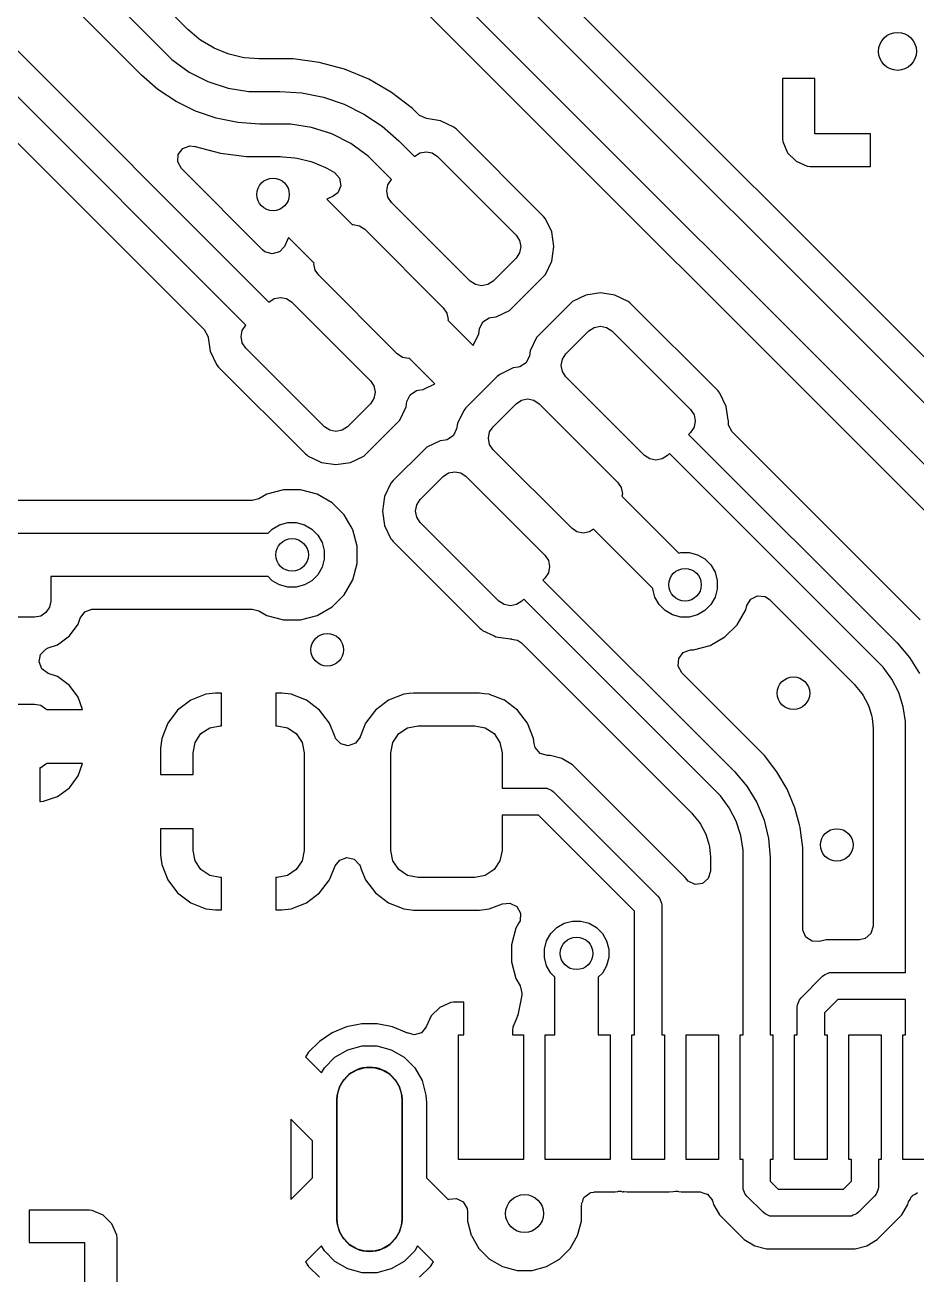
# Model space of a CAD drawing. Extents: x 0.22 to 2.58, y 0.22 to 2.18.
# Drawn here: x 1.7367 to 2.0606, y 0.4501 to 0.9041 of the extents above; entities that cross this region are included whole.
import ezdxf

# ---------------------------------------------------------------- set-up
doc = ezdxf.new("R2010")
doc.units = 0
doc.header["$MEASUREMENT"] = 0
doc.layers.add('BLACK', color=7, linetype='CONTINUOUS')

msp = doc.modelspace()

# ---------------------------------------------------------------- linework, layer by layer
at = {"layer": 'BLACK', "linetype": 'CONTINUOUS'}
for p, q in [((1.7956, 0.90271), (1.59045, 1.10786)), ((1.58396, 1.09762), (1.78737, 0.89421)), ((1.77902, 0.88586), (1.5756, 1.08927)), ((1.56164, 1.06704), (1.82526, 0.80343)), ((1.81691, 0.79508), (1.55329, 1.05869)), ((1.54505, 1.0502), (1.80179, 0.79346)), ((2.10122, 0.74554), (1.85972, 0.98705)), ((1.84646, 0.98358), (2.09775, 0.73228)), ((2.08892, 0.71884), (1.83301, 0.97475)), ((1.82281, 0.96822), (2.08239, 0.70864)), ((1.79588, 0.90245), (1.7956, 0.90271)), ((1.79985, 0.89906), (1.79588, 0.90245)), ((1.80047, 0.89861), (1.79985, 0.89906)), ((1.80476, 0.89598), (1.80047, 0.89861)), ((1.80544, 0.89563), (1.80476, 0.89598)), ((1.81009, 0.89371), (1.80544, 0.89563)), ((1.78737, 0.89421), (1.78737, 0.89421)), ((1.78737, 0.89421), (1.79008, 0.8915)), ((1.79008, 0.8915), (1.7963, 0.88698)), ((1.81082, 0.89347), (1.81009, 0.89371)), ((1.81571, 0.8923), (1.81082, 0.89347)), ((1.81647, 0.89218), (1.81571, 0.8923)), ((1.82168, 0.89177), (1.81647, 0.89218)), ((1.82206, 0.89175), (1.82168, 0.89177)), ((1.82927, 0.89175), (1.82206, 0.89175)), ((1.83404, 0.89175), (1.82927, 0.89175)), ((1.84351, 0.89051), (1.83404, 0.89175)), ((1.84352, 0.89051), (1.84351, 0.89051)), ((1.84351, 0.89051), (1.84351, 0.89051)), ((1.85274, 0.88803), (1.84352, 0.89051)), ((1.78498, 0.88063), (1.77902, 0.88586)), ((1.77902, 0.88586), (1.77902, 0.88586)), ((1.77902, 0.88586), (1.77902, 0.88586)), ((1.7963, 0.88698), (1.80314, 0.8835)), ((1.86157, 0.88438), (1.85274, 0.88803)), ((1.85274, 0.88803), (1.85274, 0.88803)), ((1.85274, 0.88803), (1.85274, 0.88803)), ((1.80314, 0.8835), (1.81044, 0.88112)), ((1.81044, 0.88112), (1.81803, 0.87992)), ((1.86984, 0.8796), (1.86157, 0.88438)), ((1.86157, 0.88438), (1.86157, 0.88438)), ((2.01173, 0.88465), (2.01173, 0.86272)), ((2.02354, 0.88465), (2.01173, 0.88465)), ((2.02354, 0.86449), (2.02354, 0.88465)), ((1.79157, 0.87623), (1.78498, 0.88063)), ((1.79868, 0.87272), (1.79157, 0.87623)), ((1.81803, 0.87992), (1.82187, 0.87992)), ((1.82187, 0.87992), (1.82927, 0.87992)), ((1.82927, 0.87992), (1.83724, 0.8794)), ((1.83724, 0.8794), (1.84507, 0.87784)), ((1.84507, 0.87784), (1.85263, 0.87527)), ((1.87742, 0.87379), (1.86984, 0.8796)), ((1.80618, 0.87018), (1.79868, 0.87272)), ((1.85263, 0.87527), (1.85979, 0.87174)), ((1.85979, 0.87174), (1.86643, 0.86731)), ((1.87977, 0.87143), (1.87742, 0.87379)), ((1.87742, 0.87379), (1.87742, 0.87379)), ((1.87742, 0.87379), (1.87742, 0.87379)), ((1.81396, 0.86863), (1.80618, 0.87018)), ((1.82187, 0.86811), (1.81396, 0.86863)), ((1.82927, 0.86811), (1.82187, 0.86811)), ((1.82187, 0.86811), (1.82187, 0.86811)), ((1.82187, 0.86811), (1.82187, 0.86811)), ((1.83314, 0.86811), (1.82927, 0.86811)), ((1.8408, 0.8669), (1.83314, 0.86811)), ((1.86643, 0.86731), (1.87243, 0.86204)), ((1.88, 0.87122), (1.87977, 0.87143)), ((1.8825, 0.87006), (1.88, 0.87122)), ((1.88761, 0.86929), (1.8825, 0.87006)), ((1.89243, 0.86697), (1.88761, 0.86929)), ((1.84817, 0.8645), (1.8408, 0.8669)), ((1.85507, 0.86099), (1.84817, 0.8645)), ((1.89303, 0.86647), (1.89243, 0.86697)), ((1.89243, 0.86697), (1.89243, 0.86697)), ((1.89336, 0.8662), (1.89303, 0.86647)), ((1.92491, 0.83464), (1.89336, 0.8662)), ((1.89336, 0.8662), (1.89336, 0.8662)), ((1.89336, 0.8662), (1.89336, 0.8662)), ((2.01173, 0.86272), (2.01173, 0.86272)), ((2.01173, 0.86272), (2.01185, 0.86174)), ((2.0437, 0.86449), (2.02354, 0.86449)), ((2.0437, 0.85268), (2.0437, 0.86449)), ((1.79239, 0.85706), (1.79404, 0.85926)), ((1.79404, 0.85926), (1.79662, 0.86022)), ((1.79662, 0.86022), (1.79838, 0.86)), ((1.79838, 0.86), (1.79838, 0.86002)), ((1.79838, 0.86002), (1.79854, 0.85998)), ((1.79854, 0.85998), (1.79854, 0.85998)), ((1.79854, 0.85998), (1.80771, 0.85752)), ((1.86134, 0.85643), (1.85507, 0.86099)), ((1.87243, 0.86204), (1.87243, 0.86204)), ((1.87243, 0.86204), (1.87815, 0.85632)), ((1.88007, 0.8576), (1.88233, 0.85805)), ((1.88233, 0.85805), (1.88459, 0.8576)), ((2.01185, 0.86174), (2.01185, 0.86174)), ((2.01185, 0.86174), (2.01363, 0.8577)), ((1.7922, 0.85432), (1.79239, 0.85706)), ((1.79352, 0.8519), (1.7922, 0.85432)), ((1.80771, 0.85752), (1.81712, 0.85628)), ((1.81712, 0.85628), (1.81953, 0.85628)), ((1.81953, 0.85628), (1.82693, 0.85628)), ((1.82693, 0.85628), (1.82908, 0.85628)), ((1.82908, 0.85628), (1.82946, 0.85626)), ((1.82946, 0.85626), (1.83034, 0.8562)), ((1.83034, 0.8562), (1.83474, 0.85585)), ((1.83474, 0.85585), (1.83549, 0.85573)), ((1.83549, 0.85573), (1.84045, 0.85454)), ((1.84045, 0.85454), (1.84118, 0.8543)), ((1.84118, 0.8543), (1.84589, 0.85235)), ((1.86408, 0.85369), (1.86134, 0.85643)), ((1.8698, 0.84797), (1.86408, 0.85369)), ((1.86408, 0.85369), (1.86408, 0.85369)), ((1.87815, 0.85632), (1.88007, 0.8576)), ((1.88459, 0.8576), (1.8865, 0.85632)), ((1.8865, 0.85632), (1.91504, 0.82779)), ((2.01363, 0.8577), (2.01363, 0.8577)), ((2.01363, 0.8577), (2.01675, 0.85458)), ((2.01675, 0.85458), (2.01675, 0.85458)), ((2.01675, 0.85458), (2.02079, 0.85279)), ((1.82307, 0.82235), (1.79352, 0.8519)), ((1.84589, 0.85235), (1.84657, 0.852)), ((1.84657, 0.852), (1.8491, 0.85045)), ((1.8491, 0.85045), (1.85095, 0.84841)), ((2.02079, 0.85279), (2.02178, 0.85268)), ((2.02178, 0.85268), (2.0437, 0.85268)), ((2.0437, 0.85268), (2.0437, 0.85268)), ((1.8514, 0.8457), (1.85031, 0.84317)), ((1.85095, 0.84841), (1.8514, 0.8457)), ((1.86807, 0.8438), (1.86852, 0.84606)), ((1.86852, 0.84606), (1.8698, 0.84797)), ((1.84867, 0.84189), (1.84637, 0.84078)), ((1.84637, 0.84078), (1.84637, 0.84078)), ((1.84637, 0.84078), (1.8556, 0.83155)), ((1.85031, 0.84317), (1.84867, 0.84189)), ((1.86852, 0.84154), (1.86807, 0.8438)), ((1.8698, 0.83962), (1.86852, 0.84154)), ((1.89833, 0.81109), (1.8698, 0.83962)), ((1.8556, 0.83155), (1.85588, 0.83161)), ((1.85588, 0.83161), (1.85814, 0.83116)), ((1.85814, 0.83116), (1.86006, 0.82988)), ((1.92499, 0.83455), (1.92491, 0.83464)), ((1.92491, 0.83464), (1.92491, 0.83464)), ((1.92491, 0.83464), (1.92491, 0.83464)), ((1.92568, 0.83372), (1.92499, 0.83455)), ((1.928, 0.8289), (1.92568, 0.83372)), ((1.92568, 0.83372), (1.92568, 0.83372)), ((1.83245, 0.82686), (1.83092, 0.82369)), ((1.84168, 0.81763), (1.83245, 0.82686)), ((1.83245, 0.82686), (1.83245, 0.82686)), ((1.86006, 0.82988), (1.88859, 0.80134)), ((1.91504, 0.82779), (1.91632, 0.82587)), ((1.9288, 0.82361), (1.928, 0.8289)), ((1.928, 0.8289), (1.928, 0.8289)), ((1.82379, 0.82175), (1.82307, 0.82235)), ((1.82642, 0.82092), (1.82379, 0.82175)), ((1.82907, 0.82164), (1.82642, 0.82092)), ((1.83092, 0.82369), (1.82907, 0.82164)), ((1.91632, 0.82587), (1.91677, 0.82361)), ((1.91677, 0.82361), (1.91632, 0.82135)), ((1.928, 0.81833), (1.9288, 0.82361)), ((1.84162, 0.81735), (1.84168, 0.81763)), ((1.84207, 0.81509), (1.84162, 0.81735)), ((1.91504, 0.81944), (1.90669, 0.81109)), ((1.91632, 0.82135), (1.91504, 0.81944)), ((1.92568, 0.81351), (1.928, 0.81833)), ((1.84335, 0.81317), (1.84207, 0.81509)), ((1.87189, 0.78464), (1.84335, 0.81317)), ((1.91354, 0.80121), (1.92491, 0.81258)), ((1.92491, 0.81258), (1.92568, 0.81351)), ((1.90025, 0.8098), (1.89833, 0.81109)), ((1.90251, 0.80936), (1.90025, 0.8098)), ((1.90477, 0.8098), (1.90251, 0.80936)), ((1.90669, 0.81109), (1.90477, 0.8098)), ((1.82526, 0.80343), (1.82717, 0.80471)), ((1.82717, 0.80471), (1.82943, 0.80516)), ((1.82943, 0.80516), (1.83169, 0.80471)), ((1.83169, 0.80471), (1.83361, 0.80343)), ((1.93556, 0.80363), (1.93463, 0.80287)), ((1.94037, 0.80595), (1.93556, 0.80363)), ((1.93556, 0.80363), (1.93556, 0.80363)), ((1.94566, 0.80675), (1.94037, 0.80595)), ((1.95095, 0.80595), (1.94566, 0.80675)), ((1.95576, 0.80363), (1.95095, 0.80595)), ((1.95636, 0.80314), (1.95576, 0.80363)), ((1.95576, 0.80363), (1.95576, 0.80363)), ((1.83361, 0.80343), (1.86214, 0.77489)), ((1.88859, 0.80134), (1.88987, 0.79943)), ((1.88987, 0.79943), (1.89032, 0.79717)), ((1.9078, 0.79812), (1.91261, 0.80044)), ((1.91261, 0.80044), (1.91354, 0.80121)), ((1.93463, 0.80287), (1.92326, 0.79149)), ((1.93463, 0.80287), (1.93463, 0.80287)), ((1.95669, 0.80287), (1.95636, 0.80314)), ((1.98825, 0.77131), (1.95669, 0.80287)), ((1.95669, 0.80287), (1.95669, 0.80287)), ((1.95669, 0.80287), (1.95669, 0.80287)), ((1.81562, 0.79316), (1.81691, 0.79508)), ((1.89032, 0.79717), (1.89026, 0.79688)), ((1.89026, 0.79688), (1.8995, 0.78765)), ((1.90181, 0.79374), (1.90297, 0.79623)), ((1.90297, 0.79623), (1.9053, 0.7977)), ((1.9053, 0.7977), (1.90591, 0.79784)), ((1.90591, 0.79784), (1.9078, 0.79812)), ((1.9434, 0.79427), (1.94566, 0.79472)), ((1.94566, 0.79472), (1.94792, 0.79427)), ((1.80179, 0.79346), (1.80311, 0.79104)), ((1.80311, 0.79104), (1.80317, 0.79073)), ((1.80317, 0.79073), (1.80319, 0.79057)), ((1.80319, 0.79057), (1.80394, 0.78562)), ((1.81518, 0.7909), (1.81562, 0.79316)), ((1.81562, 0.78864), (1.81518, 0.7909)), ((1.8995, 0.78765), (1.90153, 0.79188)), ((1.90153, 0.79188), (1.90181, 0.79374)), ((1.90153, 0.79188), (1.90153, 0.79188)), ((1.92249, 0.79057), (1.92017, 0.78575)), ((1.92326, 0.79149), (1.92249, 0.79057)), ((1.92249, 0.79057), (1.92249, 0.79057)), ((1.92326, 0.79149), (1.92326, 0.79149)), ((1.93313, 0.78464), (1.94148, 0.79299)), ((1.94148, 0.79299), (1.9434, 0.79427)), ((1.94792, 0.79427), (1.94984, 0.79299)), ((1.94984, 0.79299), (1.97837, 0.76445)), ((1.80394, 0.78562), (1.80394, 0.78562)), ((1.80394, 0.78562), (1.80394, 0.78561)), ((1.80394, 0.78561), (1.80626, 0.7808)), ((1.81691, 0.78673), (1.81562, 0.78864)), ((1.84544, 0.75819), (1.81691, 0.78673)), ((1.92017, 0.78575), (1.91989, 0.78389)), ((1.80626, 0.7808), (1.80626, 0.7808)), ((1.80626, 0.7808), (1.80654, 0.78046)), ((1.8738, 0.78336), (1.87189, 0.78464)), ((1.87606, 0.78291), (1.8738, 0.78336)), ((1.87634, 0.78296), (1.87606, 0.78291)), ((1.88558, 0.77373), (1.87634, 0.78296)), ((1.91873, 0.78139), (1.9164, 0.77992)), ((1.91989, 0.78389), (1.91873, 0.78139)), ((1.9314, 0.78046), (1.93185, 0.78272)), ((1.93185, 0.78272), (1.93313, 0.78464)), ((1.80654, 0.78046), (1.80703, 0.77987)), ((1.80703, 0.77987), (1.80703, 0.77987)), ((1.80703, 0.77987), (1.80703, 0.77987)), ((1.80703, 0.77987), (1.83858, 0.74832)), ((1.90818, 0.77642), (1.89681, 0.76505)), ((1.90911, 0.77719), (1.90818, 0.77642)), ((1.90818, 0.77642), (1.90818, 0.77642)), ((1.91393, 0.77951), (1.90911, 0.77719)), ((1.90911, 0.77719), (1.90911, 0.77719)), ((1.91579, 0.77979), (1.91393, 0.77951)), ((1.9164, 0.77992), (1.91579, 0.77979)), ((1.93185, 0.7782), (1.9314, 0.78046)), ((1.93313, 0.77629), (1.93185, 0.7782)), ((1.96167, 0.74775), (1.93313, 0.77629)), ((1.86214, 0.77489), (1.86342, 0.77298)), ((1.86342, 0.77298), (1.86387, 0.77072)), ((1.88134, 0.77169), (1.88558, 0.77373)), ((1.86342, 0.76846), (1.86214, 0.76654)), ((1.86387, 0.77072), (1.86342, 0.76846)), ((1.87511, 0.76543), (1.87539, 0.76731)), ((1.87539, 0.76731), (1.87655, 0.76981)), ((1.87655, 0.76981), (1.87887, 0.77128)), ((1.87887, 0.77128), (1.87949, 0.77141)), ((1.87949, 0.77141), (1.88134, 0.77169)), ((1.88134, 0.77169), (1.88134, 0.77169)), ((1.91504, 0.76654), (1.91695, 0.76782)), ((1.91695, 0.76782), (1.91921, 0.76827)), ((1.91921, 0.76827), (1.92147, 0.76782)), ((1.92147, 0.76782), (1.92339, 0.76654)), ((1.98862, 0.77086), (1.98825, 0.77131)), ((1.98825, 0.77131), (1.98825, 0.77131)), ((1.98825, 0.77131), (1.98825, 0.77131)), ((1.98901, 0.77038), (1.98862, 0.77086)), ((1.99133, 0.76557), (1.98901, 0.77038)), ((1.98901, 0.77038), (1.98901, 0.77038)), ((1.86214, 0.76654), (1.85379, 0.75819)), ((1.87279, 0.76061), (1.87511, 0.76543)), ((1.89604, 0.76412), (1.89372, 0.7593)), ((1.89681, 0.76505), (1.89604, 0.76412)), ((1.89604, 0.76412), (1.89604, 0.76412)), ((1.89681, 0.76505), (1.89681, 0.76505)), ((1.90669, 0.75819), (1.91504, 0.76654)), ((1.92339, 0.76654), (1.95192, 0.73801)), ((1.97837, 0.76445), (1.97965, 0.76254)), ((1.99208, 0.76061), (1.99133, 0.76557)), ((1.99133, 0.76557), (1.99133, 0.76557)), ((1.84736, 0.75691), (1.84544, 0.75819)), ((1.85379, 0.75819), (1.85188, 0.75691)), ((1.86065, 0.74831), (1.87202, 0.75969)), ((1.87202, 0.75969), (1.87279, 0.76061)), ((1.89372, 0.7593), (1.89344, 0.75744)), ((1.90541, 0.75628), (1.90669, 0.75819)), ((1.97965, 0.76254), (1.9801, 0.76028)), ((1.9801, 0.76028), (1.97965, 0.75802)), ((1.99213, 0.76028), (1.99208, 0.76061)), ((1.99213, 0.75991), (1.99213, 0.76028)), ((1.99218, 0.75991), (1.99213, 0.75991)), ((1.99222, 0.75869), (1.99218, 0.75991)), ((1.99353, 0.75628), (1.99222, 0.75869)), ((1.84962, 0.75646), (1.84736, 0.75691)), ((1.85188, 0.75691), (1.84962, 0.75646)), ((1.89228, 0.75495), (1.88996, 0.75347)), ((1.89344, 0.75744), (1.89228, 0.75495)), ((1.90496, 0.75402), (1.90541, 0.75628)), ((1.90541, 0.75176), (1.90496, 0.75402)), ((1.97837, 0.7561), (1.97767, 0.75541)), ((1.97767, 0.75541), (2.05337, 0.67972)), ((1.97965, 0.75802), (1.97837, 0.7561)), ((2.0598, 0.69002), (1.99353, 0.75628)), ((1.88173, 0.74997), (1.87036, 0.7386)), ((1.88174, 0.74997), (1.88173, 0.74997)), ((1.88266, 0.75074), (1.88174, 0.74997)), ((1.88748, 0.75306), (1.88266, 0.75074)), ((1.88266, 0.75074), (1.88266, 0.75074)), ((1.88934, 0.75334), (1.88748, 0.75306)), ((1.88996, 0.75347), (1.88934, 0.75334)), ((1.90669, 0.74984), (1.90541, 0.75176)), ((1.93522, 0.7213), (1.90669, 0.74984)), ((1.83858, 0.74832), (1.83858, 0.74832)), ((1.83858, 0.74832), (1.83859, 0.74831)), ((1.83859, 0.74831), (1.83904, 0.74794)), ((1.83904, 0.74794), (1.83951, 0.74755)), ((1.83951, 0.74755), (1.83951, 0.74755)), ((1.83951, 0.74755), (1.84342, 0.74566)), ((1.84342, 0.74566), (1.84433, 0.74523)), ((1.84433, 0.74523), (1.84962, 0.74443)), ((1.84962, 0.74443), (1.8549, 0.74523)), ((1.8549, 0.74523), (1.85972, 0.74755)), ((1.85972, 0.74755), (1.86065, 0.74831)), ((1.96358, 0.74647), (1.96167, 0.74775)), ((1.96584, 0.74602), (1.96358, 0.74647)), ((1.9681, 0.74647), (1.96584, 0.74602)), ((1.97002, 0.74775), (1.9681, 0.74647)), ((1.97071, 0.74845), (1.97002, 0.74775)), ((2.04641, 0.67276), (1.97071, 0.74845)), ((1.88024, 0.73174), (1.88859, 0.7401)), ((1.88859, 0.7401), (1.89051, 0.74138)), ((1.89051, 0.74138), (1.89277, 0.74183)), ((1.89277, 0.74183), (1.89503, 0.74138)), ((1.89503, 0.74138), (1.89694, 0.7401)), ((1.89694, 0.7401), (1.92548, 0.71156)), ((1.86959, 0.73767), (1.86727, 0.73286)), ((1.87036, 0.7386), (1.86959, 0.73767)), ((1.86959, 0.73767), (1.86959, 0.73767)), ((1.87036, 0.7386), (1.87036, 0.7386)), ((1.95192, 0.73801), (1.9532, 0.73609)), ((1.9532, 0.73609), (1.95365, 0.73383)), ((1.81923, 0.73135), (1.67663, 0.73135)), ((1.82167, 0.732), (1.81923, 0.73135)), ((1.82456, 0.73367), (1.82167, 0.732)), ((1.83058, 0.73528), (1.82456, 0.73367)), ((1.82456, 0.73367), (1.82456, 0.73367)), ((1.8368, 0.73528), (1.83058, 0.73528)), ((1.84282, 0.73367), (1.8368, 0.73528)), ((1.84821, 0.73056), (1.84282, 0.73367)), ((1.84282, 0.73367), (1.84282, 0.73367)), ((1.84282, 0.73367), (1.84282, 0.73367)), ((1.86727, 0.73286), (1.86648, 0.72757)), ((1.87896, 0.72983), (1.88024, 0.73174)), ((1.95365, 0.73383), (1.95348, 0.73294)), ((1.95348, 0.73294), (1.97411, 0.7123)), ((1.85261, 0.72616), (1.84821, 0.73056)), ((1.84821, 0.73056), (1.84821, 0.73056)), ((1.86648, 0.72757), (1.86648, 0.72757)), ((1.86648, 0.72757), (1.86649, 0.72747)), ((1.86649, 0.72747), (1.86727, 0.72228)), ((1.87851, 0.72757), (1.87896, 0.72983)), ((1.87896, 0.72531), (1.87851, 0.72757)), ((1.8265, 0.72101), (1.82917, 0.72256)), ((1.82917, 0.72256), (1.83215, 0.72335)), ((1.83215, 0.72335), (1.83523, 0.72335)), ((1.83523, 0.72335), (1.83821, 0.72256)), ((1.83821, 0.72256), (1.84088, 0.72101)), ((1.85514, 0.72178), (1.85261, 0.72616)), ((1.85261, 0.72616), (1.85261, 0.72616)), ((1.85572, 0.72077), (1.85514, 0.72178)), ((1.86727, 0.72228), (1.86727, 0.72228)), ((1.86727, 0.72228), (1.86959, 0.71746)), ((1.88024, 0.72339), (1.87896, 0.72531)), ((1.90877, 0.69486), (1.88024, 0.72339)), ((1.65992, 0.71952), (1.825, 0.71952)), ((1.825, 0.71952), (1.8265, 0.72101)), ((1.84088, 0.72101), (1.84306, 0.71883)), ((1.84306, 0.71883), (1.8446, 0.71616)), ((1.85733, 0.71476), (1.85572, 0.72077)), ((1.86959, 0.71746), (1.86959, 0.71746)), ((1.86959, 0.71746), (1.86994, 0.71705)), ((1.93714, 0.72002), (1.93522, 0.7213)), ((1.9394, 0.71958), (1.93714, 0.72002)), ((1.94166, 0.72002), (1.9394, 0.71958)), ((1.94313, 0.72101), (1.94166, 0.72002)), ((1.96467, 0.69948), (1.94313, 0.72101)), ((1.8446, 0.71616), (1.8454, 0.71318)), ((1.8454, 0.71318), (1.8454, 0.7101)), ((1.85733, 0.70853), (1.85733, 0.71476)), ((1.86994, 0.71705), (1.87036, 0.71654)), ((1.87036, 0.71654), (1.87036, 0.71654)), ((1.87036, 0.71654), (1.87036, 0.71654)), ((1.87036, 0.71654), (1.90192, 0.68498)), ((1.8454, 0.7101), (1.8446, 0.70712)), ((1.85572, 0.70252), (1.85733, 0.70853)), ((1.92548, 0.71156), (1.92676, 0.70965)), ((1.92676, 0.70965), (1.92721, 0.70739)), ((1.97411, 0.7123), (1.97484, 0.7125)), ((1.97484, 0.7125), (1.97792, 0.7125)), ((1.97792, 0.7125), (1.9809, 0.7117)), ((1.9809, 0.7117), (1.98357, 0.71016)), ((1.98357, 0.71016), (1.98575, 0.70798)), ((1.825, 0.70377), (1.74606, 0.70377)), ((1.74606, 0.70377), (1.74606, 0.69488)), ((1.8265, 0.70227), (1.825, 0.70377)), ((1.84306, 0.70445), (1.84088, 0.70227)), ((1.8446, 0.70712), (1.84306, 0.70445)), ((1.92676, 0.70513), (1.92548, 0.70321)), ((1.92721, 0.70739), (1.92676, 0.70513)), ((1.98575, 0.70798), (1.98729, 0.70531)), ((1.98729, 0.70531), (1.98809, 0.70233)), ((1.82917, 0.70073), (1.8265, 0.70227)), ((1.83215, 0.69993), (1.82917, 0.70073)), ((1.83523, 0.69993), (1.83215, 0.69993)), ((1.83821, 0.70073), (1.83523, 0.69993)), ((1.84088, 0.70227), (1.83821, 0.70073)), ((1.85261, 0.69713), (1.85572, 0.70252)), ((1.92548, 0.70321), (1.92478, 0.70251)), ((1.92478, 0.70251), (1.99431, 0.63298)), ((1.96467, 0.69925), (1.96467, 0.69948)), ((1.96547, 0.69627), (1.96467, 0.69925)), ((1.98809, 0.69925), (1.98729, 0.69627)), ((1.98809, 0.70233), (1.98809, 0.69925)), ((1.74606, 0.69488), (1.74561, 0.69262)), ((1.84821, 0.69273), (1.85261, 0.69713)), ((1.91069, 0.69358), (1.90877, 0.69486)), ((1.91712, 0.69486), (1.91521, 0.69358)), ((1.91782, 0.69555), (1.91712, 0.69486)), ((1.98735, 0.62602), (1.91782, 0.69555)), ((1.96701, 0.6936), (1.96547, 0.69627)), ((1.98729, 0.69627), (1.98575, 0.6936)), ((1.99883, 0.69324), (2.00026, 0.69559)), ((2.00026, 0.69559), (2.00274, 0.69679)), ((2.00274, 0.69679), (2.00547, 0.69647)), ((2.00547, 0.69647), (2.007, 0.69543)), ((2.007, 0.69543), (2.03634, 0.66609)), ((1.74433, 0.69071), (1.74242, 0.68943)), ((1.74561, 0.69262), (1.74433, 0.69071)), ((1.75677, 0.68867), (1.75838, 0.6909)), ((1.75838, 0.6909), (1.76093, 0.69192)), ((1.76093, 0.69192), (1.76138, 0.69194)), ((1.76138, 0.69194), (1.81923, 0.69194)), ((1.81923, 0.69194), (1.82167, 0.69128)), ((1.82167, 0.69128), (1.82456, 0.68961)), ((1.84282, 0.68961), (1.84821, 0.69273)), ((1.91295, 0.69313), (1.91069, 0.69358)), ((1.91521, 0.69358), (1.91295, 0.69313)), ((1.96919, 0.69142), (1.96701, 0.6936)), ((1.97186, 0.68988), (1.96919, 0.69142)), ((1.98357, 0.69142), (1.9809, 0.68988)), ((1.98575, 0.6936), (1.98357, 0.69142)), ((1.9953, 0.68627), (1.99841, 0.69166)), ((1.99841, 0.69166), (1.99883, 0.69324)), ((2.0598, 0.69001), (2.0598, 0.69002)), ((2.06003, 0.68978), (2.0598, 0.69001)), ((1.74016, 0.68898), (1.72441, 0.68898)), ((1.74242, 0.68943), (1.74016, 0.68898)), ((1.75284, 0.6822), (1.75602, 0.6865)), ((1.75602, 0.6865), (1.75677, 0.68867)), ((1.82456, 0.68961), (1.83058, 0.688)), ((1.83058, 0.688), (1.83058, 0.688)), ((1.83058, 0.688), (1.8368, 0.688)), ((1.8368, 0.688), (1.84282, 0.68961)), ((1.8368, 0.688), (1.8368, 0.688)), ((1.97484, 0.68908), (1.97186, 0.68988)), ((1.97792, 0.68908), (1.97484, 0.68908)), ((1.9809, 0.68988), (1.97792, 0.68908)), ((1.99089, 0.68187), (1.9953, 0.68627)), ((2.06173, 0.68808), (2.06003, 0.68978)), ((2.06003, 0.68978), (2.06003, 0.68978)), ((1.74854, 0.67902), (1.75284, 0.6822)), ((1.90192, 0.68498), (1.90192, 0.68498)), ((1.90192, 0.68498), (1.90192, 0.68498)), ((1.90192, 0.68498), (1.90237, 0.68461)), ((1.90237, 0.68461), (1.90285, 0.68421)), ((1.90285, 0.68421), (1.90285, 0.68421)), ((1.90285, 0.68421), (1.90703, 0.6822)), ((1.90703, 0.6822), (1.90766, 0.68189)), ((1.90766, 0.68189), (1.91295, 0.6811)), ((1.91295, 0.6811), (1.91295, 0.6811)), ((1.91295, 0.6811), (1.91295, 0.6811)), ((1.91295, 0.6811), (1.91332, 0.6811)), ((1.91332, 0.6811), (1.91332, 0.681)), ((1.91332, 0.681), (1.91549, 0.6807)), ((1.9855, 0.67876), (1.99089, 0.68187)), ((1.7424, 0.67547), (1.7443, 0.67745)), ((1.7443, 0.67745), (1.74511, 0.67783)), ((1.74511, 0.67783), (1.74854, 0.67902)), ((1.91549, 0.6807), (1.91695, 0.67969)), ((1.91695, 0.67969), (1.97882, 0.61783)), ((1.97574, 0.67617), (1.97832, 0.67713)), ((1.97832, 0.67713), (1.97867, 0.67715)), ((1.97867, 0.67715), (1.97949, 0.67715)), ((1.97949, 0.67715), (1.9855, 0.67876)), ((1.97949, 0.67715), (1.97949, 0.67715)), ((2.05337, 0.67972), (2.05337, 0.67971)), ((2.05337, 0.67971), (2.05788, 0.67443)), ((1.74187, 0.67277), (1.7424, 0.67547)), ((1.74288, 0.67021), (1.74187, 0.67277)), ((1.9739, 0.67123), (1.97409, 0.67397)), ((1.97409, 0.67397), (1.97574, 0.67617)), ((2.04832, 0.67084), (2.04641, 0.67276)), ((2.04641, 0.67276), (2.04641, 0.67276)), ((2.05788, 0.67443), (2.06151, 0.66851)), ((1.74511, 0.66861), (1.74288, 0.67021)), ((1.74853, 0.66742), (1.74511, 0.66861)), ((1.75283, 0.66424), (1.74853, 0.66742)), ((1.74853, 0.66742), (1.74853, 0.66742)), ((1.97521, 0.66881), (1.9739, 0.67123)), ((2.0008, 0.64322), (1.97521, 0.66881)), ((2.05151, 0.66645), (2.04832, 0.67084)), ((1.756, 0.65995), (1.75283, 0.66424)), ((2.03634, 0.66609), (2.03634, 0.66609)), ((2.03634, 0.66609), (2.03706, 0.66537)), ((2.03706, 0.66537), (2.03787, 0.66456)), ((2.03787, 0.66456), (2.03819, 0.66421)), ((2.03819, 0.66421), (2.04055, 0.66133)), ((2.05397, 0.66162), (2.05151, 0.66645)), ((1.75755, 0.65551), (1.756, 0.65995)), ((1.79687, 0.65882), (1.79212, 0.65522)), ((1.8024, 0.661), (1.79687, 0.65882)), ((1.80588, 0.66142), (1.8024, 0.661)), ((1.80807, 0.66142), (1.80588, 0.66142)), ((1.80807, 0.64961), (1.80807, 0.66142)), ((1.82994, 0.66142), (1.82776, 0.66142)), ((1.82776, 0.66142), (1.82776, 0.64961)), ((1.83342, 0.661), (1.82994, 0.66142)), ((1.83896, 0.65882), (1.83342, 0.661)), ((1.8437, 0.65522), (1.83896, 0.65882)), ((1.86871, 0.65883), (1.86396, 0.65523)), ((1.87425, 0.66102), (1.86871, 0.65883)), ((1.8762, 0.66125), (1.87425, 0.66102)), ((1.87773, 0.66144), (1.8762, 0.66125)), ((1.9018, 0.66144), (1.87773, 0.66144)), ((1.90348, 0.66123), (1.9018, 0.66144)), ((1.90528, 0.66102), (1.90348, 0.66123)), ((1.90542, 0.66096), (1.90528, 0.66102)), ((1.90528, 0.66102), (1.90528, 0.66102)), ((1.90528, 0.66102), (1.90528, 0.66102)), ((1.91082, 0.65883), (1.90542, 0.66096)), ((1.91557, 0.65523), (1.91082, 0.65883)), ((2.04055, 0.66133), (2.04108, 0.66054)), ((2.04108, 0.66054), (2.04272, 0.65748)), ((2.05565, 0.65646), (2.05397, 0.66162)), ((1.72441, 0.65748), (1.74016, 0.65748)), ((1.74016, 0.65748), (1.74242, 0.65703)), ((1.74242, 0.65703), (1.74433, 0.65575)), ((1.74433, 0.65575), (1.74449, 0.65551)), ((1.74449, 0.65551), (1.75755, 0.65551)), ((1.79212, 0.65522), (1.78853, 0.65048)), ((1.8473, 0.65048), (1.8437, 0.65522)), ((1.86396, 0.65523), (1.86036, 0.65049)), ((1.91917, 0.65049), (1.91557, 0.65523)), ((2.04272, 0.65748), (2.04308, 0.65659)), ((2.04308, 0.65659), (2.04404, 0.65345)), ((2.0565, 0.65111), (2.05565, 0.65646)), ((1.78853, 0.65048), (1.78634, 0.64494)), ((1.80381, 0.64886), (1.80758, 0.64961)), ((1.80758, 0.64961), (1.80807, 0.64961)), ((1.82776, 0.64961), (1.82825, 0.64961)), ((1.82825, 0.64961), (1.83201, 0.64886)), ((1.84929, 0.64544), (1.8473, 0.65048)), ((1.86036, 0.65049), (1.85954, 0.6484)), ((1.87566, 0.64886), (1.87943, 0.64961)), ((1.87943, 0.64961), (1.9001, 0.64961)), ((1.9001, 0.64961), (1.90386, 0.64886)), ((1.92135, 0.64494), (1.91917, 0.65049)), ((1.91917, 0.65049), (1.91917, 0.65049)), ((1.91917, 0.65049), (1.91917, 0.65049)), ((2.04404, 0.65345), (2.04409, 0.65327)), ((2.04409, 0.65327), (2.04428, 0.65233)), ((2.04428, 0.65233), (2.04464, 0.64863)), ((2.0565, 0.6484), (2.0565, 0.65111)), ((1.78634, 0.64494), (1.78593, 0.64146)), ((1.79849, 0.64353), (1.80062, 0.64672)), ((1.80062, 0.64672), (1.80381, 0.64886)), ((1.83201, 0.64886), (1.83521, 0.64672)), ((1.83521, 0.64672), (1.83734, 0.64353)), ((1.8495, 0.64497), (1.84929, 0.64544)), ((1.85141, 0.64299), (1.8495, 0.64497)), ((1.85837, 0.64544), (1.85668, 0.64327)), ((1.85842, 0.64555), (1.85837, 0.64544)), ((1.85954, 0.6484), (1.85842, 0.64555)), ((1.87034, 0.64353), (1.87247, 0.64672)), ((1.87247, 0.64672), (1.87566, 0.64886)), ((1.90386, 0.64886), (1.90706, 0.64672)), ((1.90706, 0.64672), (1.90919, 0.64353)), ((1.92157, 0.6431), (1.92135, 0.64494)), ((2.04464, 0.64863), (2.04467, 0.64815)), ((2.04467, 0.64815), (2.04467, 0.64704)), ((2.04467, 0.64704), (2.04467, 0.64599)), ((2.04467, 0.64599), (2.04467, 0.64599)), ((2.04467, 0.64599), (2.04467, 0.6456)), ((2.04467, 0.6456), (2.04467, 0.57675)), ((2.0565, 0.56004), (2.0565, 0.6484)), ((2.0565, 0.6484), (2.0565, 0.6484)), ((2.0565, 0.6484), (2.0565, 0.6484)), ((1.78593, 0.64146), (1.78593, 0.63189)), ((1.79774, 0.63976), (1.79849, 0.64353)), ((1.83734, 0.64353), (1.83809, 0.63976)), ((1.85409, 0.64235), (1.85141, 0.64299)), ((1.85668, 0.64327), (1.85409, 0.64235)), ((1.86959, 0.63976), (1.87034, 0.64353)), ((1.90919, 0.64353), (1.90994, 0.63976)), ((1.92198, 0.64165), (1.92157, 0.6431)), ((1.92378, 0.63957), (1.92198, 0.64165)), ((2.00123, 0.6428), (2.0008, 0.64322)), ((2.0008, 0.64322), (2.0008, 0.64322)), ((2.00243, 0.64159), (2.00123, 0.6428)), ((2.00424, 0.63979), (2.00243, 0.64159)), ((1.74433, 0.63559), (1.74242, 0.63431)), ((1.74449, 0.63583), (1.74433, 0.63559)), ((1.75755, 0.63583), (1.74449, 0.63583)), ((1.756, 0.63139), (1.75755, 0.63583)), ((1.79774, 0.63189), (1.79774, 0.63976)), ((1.83809, 0.63976), (1.83809, 0.60433)), ((1.86959, 0.60433), (1.86959, 0.63976)), ((1.90994, 0.63976), (1.90994, 0.62697)), ((1.92642, 0.6388), (1.92378, 0.63957)), ((1.9274, 0.6388), (1.92642, 0.6388)), ((1.93166, 0.63766), (1.9274, 0.6388)), ((1.9274, 0.6388), (1.9274, 0.6388)), ((1.93548, 0.63545), (1.93166, 0.63766)), ((2.00451, 0.63951), (2.00424, 0.63979)), ((2.00424, 0.63979), (2.00424, 0.63979)), ((2.00528, 0.63875), (2.00451, 0.63951)), ((2.00451, 0.63951), (2.00451, 0.63951)), ((2.00976, 0.63291), (2.00528, 0.63875)), ((2.00528, 0.63875), (2.00528, 0.63875)), ((2.00528, 0.63875), (2.00528, 0.63875)), ((1.74242, 0.63431), (1.74213, 0.63425)), ((1.74213, 0.63425), (1.74213, 0.62205)), ((1.75283, 0.62709), (1.756, 0.63139)), ((1.78593, 0.63189), (1.79774, 0.63189)), ((1.97328, 0.59766), (1.93548, 0.63545)), ((1.99431, 0.63298), (1.99431, 0.63298)), ((1.99431, 0.63298), (1.99882, 0.6277)), ((2.01343, 0.62654), (2.00976, 0.63291)), ((1.74853, 0.62392), (1.75283, 0.62709)), ((1.90994, 0.62697), (1.9252, 0.62697)), ((1.9252, 0.62697), (1.92616, 0.62687)), ((1.92616, 0.62687), (1.92616, 0.62687)), ((1.92616, 0.62687), (1.92668, 0.62666)), ((1.92668, 0.62666), (1.92793, 0.62614)), ((1.99882, 0.6277), (2.00246, 0.62177)), ((2.01625, 0.61974), (2.01343, 0.62654)), ((1.74213, 0.62205), (1.74229, 0.62205)), ((1.74229, 0.62205), (1.74349, 0.62216)), ((1.74349, 0.62216), (1.74853, 0.62392)), ((1.92793, 0.62614), (1.92793, 0.62614)), ((1.92793, 0.62614), (1.92868, 0.62553)), ((1.92868, 0.62553), (1.96647, 0.58773)), ((1.98927, 0.62411), (1.98735, 0.62602)), ((1.98735, 0.62602), (1.98735, 0.62602)), ((1.99246, 0.61972), (1.98927, 0.62411)), ((1.97882, 0.61783), (1.97914, 0.61747)), ((1.97914, 0.61747), (1.98149, 0.6146)), ((1.99492, 0.61489), (1.99246, 0.61972)), ((2.00246, 0.62177), (2.00512, 0.61535)), ((2.01789, 0.61363), (2.01625, 0.61974)), ((1.92316, 0.61713), (1.90994, 0.61713)), ((1.90994, 0.61713), (1.90994, 0.60433)), ((1.95807, 0.58221), (1.92316, 0.61713)), ((1.98149, 0.6146), (1.98202, 0.61381)), ((1.98202, 0.61381), (1.98366, 0.61074)), ((1.99659, 0.60973), (1.99492, 0.61489)), ((2.00512, 0.61535), (2.00674, 0.60859)), ((2.01815, 0.61264), (2.01789, 0.61363)), ((1.79774, 0.6122), (1.78593, 0.6122)), ((1.78593, 0.6122), (1.78593, 0.60264)), ((1.79774, 0.60433), (1.79774, 0.6122)), ((1.98366, 0.61074), (1.98403, 0.60986)), ((1.98403, 0.60986), (1.98503, 0.60657)), ((1.99744, 0.60438), (1.99659, 0.60973)), ((2.00674, 0.60859), (2.00728, 0.60169)), ((2.01865, 0.60889), (2.01815, 0.61264)), ((2.01815, 0.61264), (2.01815, 0.61264)), ((2.01911, 0.60534), (2.01865, 0.60889)), ((1.79849, 0.60056), (1.79774, 0.60433)), ((1.83809, 0.60433), (1.83734, 0.60056)), ((1.87034, 0.60056), (1.86959, 0.60433)), ((1.90994, 0.60433), (1.90919, 0.60056)), ((1.98503, 0.60657), (1.98504, 0.60654)), ((1.98504, 0.60654), (1.98522, 0.6056)), ((1.98522, 0.6056), (1.98559, 0.6019)), ((1.99744, 0.60166), (1.99744, 0.60438)), ((2.01911, 0.6042), (2.01911, 0.60534)), ((2.01911, 0.60419), (2.01911, 0.6042)), ((2.01911, 0.57595), (2.01911, 0.60419)), ((1.78593, 0.60264), (1.78634, 0.59916)), ((1.80062, 0.59737), (1.79849, 0.60056)), ((1.83734, 0.60056), (1.83521, 0.59737)), ((1.84929, 0.59866), (1.85098, 0.60083)), ((1.85098, 0.60083), (1.85357, 0.60174)), ((1.85357, 0.60174), (1.85625, 0.60111)), ((1.85625, 0.60111), (1.85816, 0.59912)), ((1.87247, 0.59737), (1.87034, 0.60056)), ((1.90919, 0.60056), (1.90706, 0.59737)), ((1.98559, 0.6019), (1.98561, 0.60142)), ((1.98561, 0.60142), (1.98561, 0.60039)), ((1.98561, 0.60039), (1.98561, 0.59926)), ((1.98561, 0.59926), (1.98561, 0.59926)), ((1.98561, 0.59926), (1.98561, 0.59886)), ((1.99744, 0.5374), (1.99744, 0.60166)), ((1.99744, 0.60166), (1.99744, 0.60166)), ((1.99744, 0.60166), (1.99744, 0.60166)), ((2.00728, 0.60169), (2.00728, 0.60166)), ((2.00728, 0.60166), (2.00728, 0.5374)), ((1.78634, 0.59916), (1.78853, 0.59362)), ((1.80381, 0.59524), (1.80062, 0.59737)), ((1.80758, 0.59449), (1.80381, 0.59524)), ((1.83201, 0.59524), (1.82825, 0.59449)), ((1.83521, 0.59737), (1.83201, 0.59524)), ((1.8473, 0.59362), (1.84929, 0.59866)), ((1.85816, 0.59912), (1.85837, 0.59866)), ((1.85837, 0.59866), (1.85881, 0.59755)), ((1.85881, 0.59755), (1.86036, 0.59361)), ((1.87566, 0.59524), (1.87247, 0.59737)), ((1.87943, 0.59449), (1.87566, 0.59524)), ((1.90386, 0.59524), (1.9001, 0.59449)), ((1.90706, 0.59737), (1.90386, 0.59524)), ((1.9764, 0.59454), (1.97328, 0.59766)), ((1.98561, 0.5968), (1.98484, 0.59416)), ((1.98561, 0.59886), (1.98561, 0.5968)), ((1.78853, 0.59362), (1.79212, 0.58888)), ((1.80807, 0.59449), (1.80758, 0.59449)), ((1.80807, 0.58268), (1.80807, 0.59449)), ((1.82825, 0.59449), (1.82776, 0.59449)), ((1.82776, 0.59449), (1.82776, 0.58268)), ((1.8437, 0.58888), (1.8473, 0.59362)), ((1.86036, 0.59361), (1.86396, 0.58886)), ((1.9001, 0.59449), (1.87943, 0.59449)), ((1.97648, 0.59439), (1.9764, 0.59454)), ((1.9765, 0.59436), (1.97648, 0.59439)), ((1.97753, 0.59311), (1.9765, 0.59436)), ((1.98003, 0.59197), (1.97753, 0.59311)), ((1.98276, 0.59236), (1.98003, 0.59197)), ((1.98484, 0.59416), (1.98276, 0.59236)), ((1.79212, 0.58888), (1.79687, 0.58528)), ((1.83896, 0.58528), (1.8437, 0.58888)), ((1.86396, 0.58886), (1.86871, 0.58526)), ((1.96647, 0.58773), (1.96708, 0.58699)), ((1.96708, 0.58699), (1.96782, 0.58521)), ((1.79687, 0.58528), (1.8024, 0.5831)), ((1.8024, 0.5831), (1.80588, 0.58268)), ((1.80588, 0.58268), (1.80807, 0.58268)), ((1.82776, 0.58268), (1.82994, 0.58268)), ((1.82994, 0.58268), (1.83342, 0.5831)), ((1.83342, 0.5831), (1.83896, 0.58528)), ((1.86871, 0.58526), (1.86871, 0.58526)), ((1.86871, 0.58526), (1.86871, 0.58526)), ((1.86871, 0.58526), (1.87425, 0.58308)), ((1.87425, 0.58308), (1.87773, 0.58266)), ((1.87773, 0.58266), (1.87773, 0.58266)), ((1.87773, 0.58266), (1.9018, 0.58266)), ((1.9018, 0.58266), (1.90528, 0.58308)), ((1.9018, 0.58266), (1.9018, 0.58266)), ((1.90528, 0.58308), (1.90917, 0.58461)), ((1.90917, 0.58461), (1.91007, 0.58497)), ((1.91007, 0.58497), (1.91281, 0.58521)), ((1.91281, 0.58521), (1.91525, 0.58394)), ((1.91525, 0.58394), (1.91661, 0.58155)), ((1.91661, 0.58155), (1.91647, 0.5788)), ((1.95807, 0.5374), (1.95807, 0.58221)), ((1.96782, 0.58521), (1.96791, 0.58425)), ((1.96791, 0.58425), (1.96791, 0.5374)), ((1.91609, 0.57798), (1.91498, 0.57605)), ((1.91647, 0.5788), (1.91609, 0.57798)), ((1.92982, 0.5763), (1.93249, 0.57784)), ((1.93249, 0.57784), (1.93547, 0.57864)), ((1.93547, 0.57864), (1.93855, 0.57864)), ((1.93855, 0.57864), (1.94153, 0.57784)), ((1.94153, 0.57784), (1.9442, 0.5763)), ((2.04467, 0.57675), (2.04389, 0.57411)), ((1.91498, 0.57605), (1.91337, 0.57004)), ((1.91498, 0.57605), (1.91498, 0.57605)), ((1.9261, 0.57145), (1.92764, 0.57412)), ((1.92764, 0.57412), (1.92982, 0.5763)), ((1.9442, 0.5763), (1.94638, 0.57412)), ((1.94638, 0.57412), (1.94792, 0.57145)), ((2.01915, 0.57537), (2.01911, 0.57595)), ((2.02023, 0.57284), (2.01915, 0.57537)), ((2.02251, 0.5713), (2.02023, 0.57284)), ((2.04181, 0.57231), (2.03978, 0.57187)), ((2.04389, 0.57411), (2.04181, 0.57231)), ((1.91337, 0.57004), (1.91337, 0.56382)), ((1.9253, 0.56847), (1.9261, 0.57145)), ((1.9253, 0.56539), (1.9253, 0.56847)), ((1.94792, 0.57145), (1.94872, 0.56847)), ((1.94872, 0.56847), (1.94872, 0.56539)), ((2.02526, 0.57123), (2.02251, 0.5713)), ((2.02764, 0.57187), (2.02526, 0.57123)), ((2.03978, 0.57187), (2.02764, 0.57187)), ((1.91337, 0.56382), (1.91498, 0.5578)), ((1.9261, 0.56241), (1.9253, 0.56539)), ((1.94872, 0.56539), (1.94792, 0.56241)), ((1.92764, 0.55974), (1.9261, 0.56241)), ((1.92913, 0.55824), (1.92764, 0.55974)), ((1.94638, 0.55974), (1.94488, 0.55824)), ((1.94792, 0.56241), (1.94638, 0.55974)), ((2.01857, 0.5508), (2.02636, 0.5586)), ((2.02636, 0.5586), (2.02711, 0.55921)), ((2.02711, 0.55921), (2.02839, 0.55974)), ((2.02711, 0.55921), (2.02711, 0.55921)), ((2.02839, 0.55974), (2.02888, 0.55994)), ((2.02888, 0.55994), (2.02984, 0.56004)), ((2.02888, 0.55994), (2.02888, 0.55994)), ((2.02984, 0.56004), (2.0565, 0.56004)), ((1.91498, 0.5578), (1.91498, 0.5578)), ((1.91498, 0.5578), (1.91653, 0.55511)), ((1.91653, 0.55511), (1.91718, 0.55244)), ((1.92913, 0.5374), (1.92913, 0.55824)), ((1.94488, 0.55824), (1.94488, 0.5374)), ((1.91709, 0.55172), (1.91565, 0.54448)), ((1.91718, 0.55244), (1.91709, 0.55172)), ((2.01722, 0.54828), (2.01796, 0.55006)), ((2.01796, 0.55006), (2.01857, 0.5508)), ((2.01796, 0.55006), (2.01796, 0.55006)), ((2.03188, 0.5502), (2.02697, 0.54528)), ((2.0565, 0.5502), (2.03188, 0.5502)), ((2.0565, 0.54724), (2.0565, 0.5502)), ((1.8873, 0.54731), (1.88418, 0.54419)), ((1.89134, 0.5491), (1.8873, 0.54731)), ((1.8873, 0.54731), (1.8873, 0.54731)), ((1.89233, 0.54921), (1.89134, 0.5491)), ((1.89134, 0.5491), (1.89134, 0.5491)), ((1.89606, 0.54921), (1.89233, 0.54921)), ((1.89233, 0.54921), (1.89233, 0.54921)), ((1.89606, 0.5374), (1.89606, 0.54921)), ((2.01713, 0.54732), (2.01722, 0.54828)), ((2.01713, 0.5374), (2.01713, 0.54732)), ((2.02697, 0.54528), (2.02697, 0.5374)), ((2.0565, 0.5374), (2.0565, 0.54724)), ((1.85349, 0.54024), (1.84829, 0.53809)), ((1.859, 0.54134), (1.85349, 0.54024)), ((1.85349, 0.54024), (1.85349, 0.54024)), ((1.86462, 0.54134), (1.859, 0.54134)), ((1.87014, 0.54024), (1.86462, 0.54134)), ((1.87533, 0.53809), (1.87014, 0.54024)), ((1.87014, 0.54024), (1.87014, 0.54024)), ((1.88243, 0.54023), (1.88066, 0.53813)), ((1.88418, 0.54419), (1.88243, 0.54023)), ((1.88418, 0.54419), (1.88418, 0.54419)), ((1.91533, 0.54346), (1.91387, 0.54016)), ((1.91548, 0.54414), (1.91533, 0.54346)), ((1.91565, 0.54448), (1.91548, 0.54414)), ((1.84829, 0.53809), (1.84362, 0.53497)), ((1.84829, 0.53809), (1.84829, 0.53809)), ((1.87535, 0.53808), (1.87533, 0.53809)), ((1.87538, 0.53806), (1.87535, 0.53808)), ((1.87539, 0.53806), (1.87538, 0.53806)), ((1.87554, 0.53798), (1.87539, 0.53806)), ((1.87556, 0.53801), (1.87554, 0.53798)), ((1.87803, 0.53732), (1.87556, 0.53801)), ((1.88066, 0.53813), (1.87803, 0.53732)), ((1.89409, 0.49213), (1.89409, 0.5374)), ((1.89409, 0.5374), (1.89606, 0.5374)), ((1.91387, 0.54016), (1.91376, 0.53917)), ((1.91376, 0.53917), (1.91376, 0.5374)), ((1.91376, 0.5374), (1.91772, 0.5374)), ((1.91387, 0.54016), (1.91387, 0.54016)), ((1.91772, 0.5374), (1.91772, 0.49213)), ((1.92559, 0.49213), (1.92559, 0.5374)), ((1.92559, 0.5374), (1.92913, 0.5374)), ((1.94488, 0.5374), (1.94921, 0.5374)), ((1.94921, 0.5374), (1.94921, 0.49213)), ((1.95709, 0.49213), (1.95709, 0.5374)), ((1.95709, 0.5374), (1.95807, 0.5374)), ((1.96791, 0.5374), (1.9689, 0.5374)), ((1.9689, 0.5374), (1.9689, 0.49213)), ((1.97677, 0.49213), (1.97677, 0.5374)), ((1.97677, 0.5374), (1.98858, 0.5374)), ((1.98858, 0.5374), (1.98858, 0.49213)), ((1.99646, 0.49213), (1.99646, 0.5374)), ((1.99646, 0.5374), (1.99744, 0.5374)), ((2.00728, 0.5374), (2.00827, 0.5374)), ((2.00827, 0.5374), (2.00827, 0.49213)), ((2.01614, 0.49213), (2.01614, 0.5374)), ((2.01614, 0.5374), (2.01713, 0.5374)), ((2.02697, 0.5374), (2.02795, 0.5374)), ((2.02795, 0.5374), (2.02795, 0.49213)), ((2.03583, 0.49213), (2.03583, 0.5374)), ((2.03583, 0.5374), (2.04764, 0.5374)), ((2.04764, 0.5374), (2.04764, 0.49213)), ((2.05551, 0.49213), (2.05551, 0.5374)), ((2.05551, 0.5374), (2.0565, 0.5374)), ((1.84362, 0.53497), (1.83964, 0.53099)), ((1.84923, 0.52919), (1.8539, 0.53189)), ((1.8539, 0.53189), (1.85911, 0.53329)), ((1.85911, 0.53329), (1.86451, 0.53329)), ((1.86451, 0.53329), (1.86972, 0.53189)), ((1.86972, 0.53189), (1.87439, 0.52919)), ((1.83964, 0.53099), (1.83853, 0.52933)), ((1.83853, 0.52933), (1.83853, 0.52933)), ((1.83853, 0.52933), (1.84434, 0.52352)), ((1.83964, 0.53099), (1.83964, 0.53099)), ((1.84541, 0.52538), (1.84923, 0.52919)), ((1.87439, 0.52919), (1.87821, 0.52538)), ((1.84434, 0.52352), (1.84541, 0.52538)), ((1.85244, 0.52097), (1.85462, 0.52315)), ((1.85462, 0.52315), (1.85729, 0.52469)), ((1.85729, 0.52469), (1.86027, 0.52549)), ((1.86027, 0.52549), (1.86335, 0.52549)), ((1.86335, 0.52549), (1.86633, 0.52469)), ((1.86633, 0.52469), (1.869, 0.52315)), ((1.869, 0.52315), (1.87118, 0.52097)), ((1.87821, 0.52538), (1.88091, 0.52071)), ((1.8501, 0.51532), (1.8509, 0.5183)), ((1.8509, 0.5183), (1.85244, 0.52097)), ((1.87118, 0.52097), (1.87272, 0.5183)), ((1.87272, 0.5183), (1.87352, 0.51532)), ((1.88091, 0.52071), (1.8823, 0.51549)), ((1.85, 0.51378), (1.8501, 0.51532)), ((1.85, 0.47047), (1.85, 0.51378)), ((1.87352, 0.51532), (1.87362, 0.51378)), ((1.87362, 0.51378), (1.87362, 0.47047)), ((1.8823, 0.51549), (1.88248, 0.5128)), ((1.88248, 0.5128), (1.88248, 0.48538)), ((1.84114, 0.49888), (1.83327, 0.50675)), ((1.83327, 0.50675), (1.83327, 0.4775)), ((1.84114, 0.48538), (1.84114, 0.49888)), ((1.91772, 0.49213), (1.89409, 0.49213)), ((1.94921, 0.49213), (1.92559, 0.49213)), ((1.9689, 0.49213), (1.95709, 0.49213)), ((1.98858, 0.49213), (1.97677, 0.49213)), ((1.99744, 0.49213), (1.99646, 0.49213)), ((1.99744, 0.4822), (1.99744, 0.49213)), ((2.00827, 0.49213), (2.00728, 0.49213)), ((2.00728, 0.49213), (2.00728, 0.48424)), ((2.02795, 0.49213), (2.01614, 0.49213)), ((2.03681, 0.49213), (2.03583, 0.49213)), ((2.03681, 0.48424), (2.03681, 0.49213)), ((2.04764, 0.49213), (2.04665, 0.49213)), ((2.04665, 0.49213), (2.04665, 0.4822)), ((2.06732, 0.49213), (2.05551, 0.49213)), ((1.83327, 0.4775), (1.84114, 0.48538)), ((1.88248, 0.48538), (1.89035, 0.4775)), ((1.99754, 0.48124), (1.99744, 0.4822)), ((1.99775, 0.48073), (1.99754, 0.48124)), ((1.99754, 0.48124), (1.99754, 0.48124)), ((2.00728, 0.48424), (2.01023, 0.4813)), ((2.01023, 0.4813), (2.03387, 0.4813)), ((2.03387, 0.4813), (2.03681, 0.48424)), ((2.04656, 0.48124), (2.04582, 0.47947)), ((2.04665, 0.4822), (2.04656, 0.48124)), ((1.89035, 0.4775), (1.89067, 0.47763)), ((1.89067, 0.47763), (1.89341, 0.47793)), ((1.89341, 0.47793), (1.89587, 0.4767)), ((1.89587, 0.4767), (1.89727, 0.47433)), ((1.93883, 0.47598), (1.93926, 0.47699)), ((1.93926, 0.47699), (1.93957, 0.47805)), ((1.93957, 0.47805), (1.93979, 0.47824)), ((1.93979, 0.47824), (1.93991, 0.47851)), ((1.93991, 0.47851), (1.94082, 0.47913)), ((1.94082, 0.47913), (1.94165, 0.47985)), ((1.94165, 0.47985), (1.942, 0.47993)), ((1.942, 0.47993), (1.94218, 0.48006)), ((1.94218, 0.48006), (1.94329, 0.48023)), ((1.94329, 0.48023), (1.94355, 0.48029)), ((1.94355, 0.48029), (1.94361, 0.4803)), ((1.94361, 0.4803), (1.95098, 0.4803)), ((1.95098, 0.4803), (1.95197, 0.48041)), ((1.95197, 0.48041), (1.95224, 0.48053)), ((1.95224, 0.48053), (1.95302, 0.48055)), ((1.95302, 0.48055), (1.95366, 0.48038)), ((1.95366, 0.48038), (1.95396, 0.48038)), ((1.95396, 0.48038), (1.95397, 0.48045)), ((1.95397, 0.48045), (1.95433, 0.48041)), ((1.95433, 0.48041), (1.95433, 0.48041)), ((1.95433, 0.48041), (1.95532, 0.4803)), ((1.95532, 0.4803), (1.97066, 0.4803)), ((1.97066, 0.4803), (1.97202, 0.48045)), ((1.97066, 0.4803), (1.97066, 0.4803)), ((1.97066, 0.4803), (1.97066, 0.4803)), ((1.97202, 0.48044), (1.97298, 0.48055)), ((1.97202, 0.48045), (1.97202, 0.48044)), ((1.97298, 0.48055), (1.97374, 0.48053)), ((1.97374, 0.48053), (1.97402, 0.48041)), ((1.97402, 0.48041), (1.97501, 0.4803)), ((1.97501, 0.4803), (1.98186, 0.4803)), ((1.98186, 0.4803), (1.98193, 0.48029)), ((1.98193, 0.48029), (1.98317, 0.47989)), ((1.98317, 0.47989), (1.98442, 0.47952)), ((1.98442, 0.47952), (1.98447, 0.47947)), ((1.98447, 0.47947), (1.98454, 0.47944)), ((1.98454, 0.47944), (1.98537, 0.47843)), ((1.98537, 0.47843), (1.98623, 0.47744)), ((1.98623, 0.47744), (1.98626, 0.47733)), ((1.98626, 0.47733), (1.98628, 0.47731)), ((1.98628, 0.47731), (1.98629, 0.47727)), ((1.98629, 0.47727), (1.9865, 0.47668)), ((1.9865, 0.47668), (1.98675, 0.47574)), ((1.99827, 0.47947), (1.99775, 0.48073)), ((1.99888, 0.47872), (1.99827, 0.47947)), ((1.99827, 0.47947), (1.99827, 0.47947)), ((2.00471, 0.4729), (1.99888, 0.47872)), ((2.04521, 0.47872), (2.03939, 0.4729)), ((2.04582, 0.47947), (2.04521, 0.47872)), ((2.05734, 0.47574), (2.05759, 0.47668)), ((2.05759, 0.47668), (2.05813, 0.47756)), ((2.05813, 0.47756), (2.05853, 0.4785)), ((2.05853, 0.4785), (2.05883, 0.47871)), ((2.05883, 0.47871), (2.05903, 0.47903)), ((2.05903, 0.47903), (2.05995, 0.47948)), ((2.05995, 0.47948), (2.0608, 0.48006)), ((1.76011, 0.4737), (1.73819, 0.4737)), ((1.73819, 0.4737), (1.73819, 0.46189)), ((1.7611, 0.47359), (1.76011, 0.4737)), ((1.76514, 0.4718), (1.7611, 0.47359)), ((1.89727, 0.47433), (1.89742, 0.47312)), ((1.89742, 0.47312), (1.89742, 0.46972)), ((1.9388, 0.47541), (1.93888, 0.47569)), ((1.9388, 0.47516), (1.9388, 0.47541)), ((1.9388, 0.46972), (1.9388, 0.47516)), ((1.93888, 0.47569), (1.93883, 0.47598)), ((1.98675, 0.47574), (1.98675, 0.47574)), ((1.98675, 0.47574), (1.98896, 0.47192)), ((2.00545, 0.47229), (2.00471, 0.4729)), ((2.00723, 0.47155), (2.00545, 0.47229)), ((2.00545, 0.47229), (2.00545, 0.47229)), ((2.03864, 0.47229), (2.03747, 0.4718)), ((2.03939, 0.4729), (2.03864, 0.47229)), ((2.03864, 0.47229), (2.03864, 0.47229)), ((2.05514, 0.47192), (2.05734, 0.47574)), ((1.76826, 0.46868), (1.76514, 0.4718)), ((1.76514, 0.4718), (1.76514, 0.4718)), ((1.77004, 0.46464), (1.76826, 0.46868)), ((1.76826, 0.46868), (1.76826, 0.46868)), ((1.8501, 0.46893), (1.85, 0.47047)), ((1.8509, 0.46595), (1.8501, 0.46893)), ((1.87352, 0.46893), (1.87272, 0.46595)), ((1.87362, 0.47047), (1.87352, 0.46893)), ((1.89742, 0.46972), (1.89878, 0.46464)), ((1.93739, 0.46446), (1.9388, 0.46972)), ((1.98896, 0.47192), (1.9979, 0.46297)), ((2.00819, 0.47146), (2.00723, 0.47155)), ((2.03591, 0.47146), (2.00819, 0.47146)), ((2.03687, 0.47155), (2.03591, 0.47146)), ((2.03747, 0.4718), (2.03687, 0.47155)), ((2.03687, 0.47155), (2.03687, 0.47155)), ((2.04619, 0.46297), (2.05514, 0.47192)), ((1.77016, 0.46365), (1.77004, 0.46464)), ((1.77004, 0.46464), (1.77004, 0.46464)), ((1.77016, 0.44173), (1.77016, 0.46365)), ((1.77016, 0.46365), (1.77016, 0.46365)), ((1.85244, 0.46328), (1.8509, 0.46595)), ((1.85462, 0.4611), (1.85244, 0.46328)), ((1.87118, 0.46328), (1.869, 0.4611)), ((1.87272, 0.46595), (1.87118, 0.46328)), ((1.89878, 0.46464), (1.89883, 0.46446)), ((1.89883, 0.46446), (1.89883, 0.46446)), ((1.89883, 0.46446), (1.90155, 0.45974)), ((1.93467, 0.45974), (1.93739, 0.46446)), ((1.73819, 0.46189), (1.75835, 0.46189)), ((1.75835, 0.46189), (1.75835, 0.44173)), ((1.84434, 0.46073), (1.83853, 0.45492)), ((1.84541, 0.45887), (1.84434, 0.46073)), ((1.84923, 0.45506), (1.84541, 0.45887)), ((1.85729, 0.45956), (1.85462, 0.4611)), ((1.86027, 0.45876), (1.85729, 0.45956)), ((1.86335, 0.45876), (1.86027, 0.45876)), ((1.86633, 0.45956), (1.86335, 0.45876)), ((1.869, 0.4611), (1.86633, 0.45956)), ((1.87821, 0.45887), (1.87439, 0.45506)), ((1.87928, 0.46073), (1.87821, 0.45887)), ((1.88509, 0.45492), (1.87928, 0.46073)), ((1.90155, 0.45974), (1.90155, 0.45974)), ((1.90155, 0.45974), (1.90155, 0.45974)), ((1.90155, 0.45974), (1.90541, 0.45589)), ((1.93081, 0.45589), (1.93467, 0.45974)), ((1.9979, 0.46297), (2.00172, 0.46077)), ((2.00172, 0.46077), (2.00598, 0.45963)), ((2.00598, 0.45963), (2.00598, 0.45963)), ((2.00598, 0.45963), (2.03811, 0.45963)), ((2.03811, 0.45963), (2.04237, 0.46077)), ((2.03811, 0.45963), (2.03811, 0.45963)), ((2.04237, 0.46077), (2.04619, 0.46297)), ((1.83853, 0.45492), (1.83853, 0.45492)), ((1.83853, 0.45492), (1.83964, 0.45326)), ((1.8539, 0.45236), (1.84923, 0.45506)), ((1.87439, 0.45506), (1.86972, 0.45236)), ((1.88398, 0.45326), (1.88509, 0.45492)), ((1.88509, 0.45492), (1.88509, 0.45492)), ((1.90541, 0.45589), (1.91012, 0.45316)), ((1.9261, 0.45316), (1.93081, 0.45589)), ((1.83964, 0.45326), (1.83964, 0.45326)), ((1.83964, 0.45326), (1.84362, 0.44929)), ((1.85911, 0.45096), (1.8539, 0.45236)), ((1.86451, 0.45096), (1.85911, 0.45096)), ((1.86972, 0.45236), (1.86451, 0.45096)), ((1.88001, 0.44929), (1.88398, 0.45326)), ((1.91012, 0.45316), (1.91539, 0.45175)), ((1.91539, 0.45175), (1.91539, 0.45175)), ((1.91539, 0.45175), (1.92083, 0.45175)), ((1.92083, 0.45175), (1.9261, 0.45316)), ((1.92083, 0.45175), (1.92083, 0.45175))]:
    msp.add_line(p, q, dxfattribs=at)
at = {"layer": 'BLACK'}
for centre, radius in [((2.05354, 0.89449), 0.00689), ((1.82677, 0.84252), 0.00591), ((1.83369, 0.71164), 0.00591), ((1.97638, 0.70079), 0.00591), ((1.84646, 0.67717), 0.00591), ((2.01575, 0.66142), 0.00591), ((2.0315, 0.6063), 0.00591), ((1.93701, 0.56693), 0.00591), ((1.91811, 0.47244), 0.00689)]:
    msp.add_circle(centre, radius, dxfattribs=at)
at = {"layer": 'WHITE', "linetype": 'CONTINUOUS'}
for p, q in [((1.85, 0.51378), (1.85, 0.47047)), ((1.87362, 0.47047), (1.87362, 0.51378))]:
    msp.add_line(p, q, dxfattribs=at)
at = {"layer": 'WHITE'}
for centre, radius in [((2.05354, 0.89449), 0.00689), ((1.82677, 0.84252), 0.00591), ((1.83369, 0.71164), 0.00591), ((1.97638, 0.70079), 0.00591), ((1.84646, 0.67717), 0.00591), ((2.01575, 0.66142), 0.00591), ((2.0315, 0.6063), 0.00591), ((1.93701, 0.56693), 0.00591), ((1.91811, 0.47244), 0.00689)]:
    msp.add_circle(centre, radius, dxfattribs=at)
for centre, start, end in [((1.86181, 0.51378), 0, 180), ((1.86181, 0.47047), 180, 360)]:
    msp.add_arc(centre, 0.01181, start, end, dxfattribs=at)

doc.saveas('drawing.dxf')
